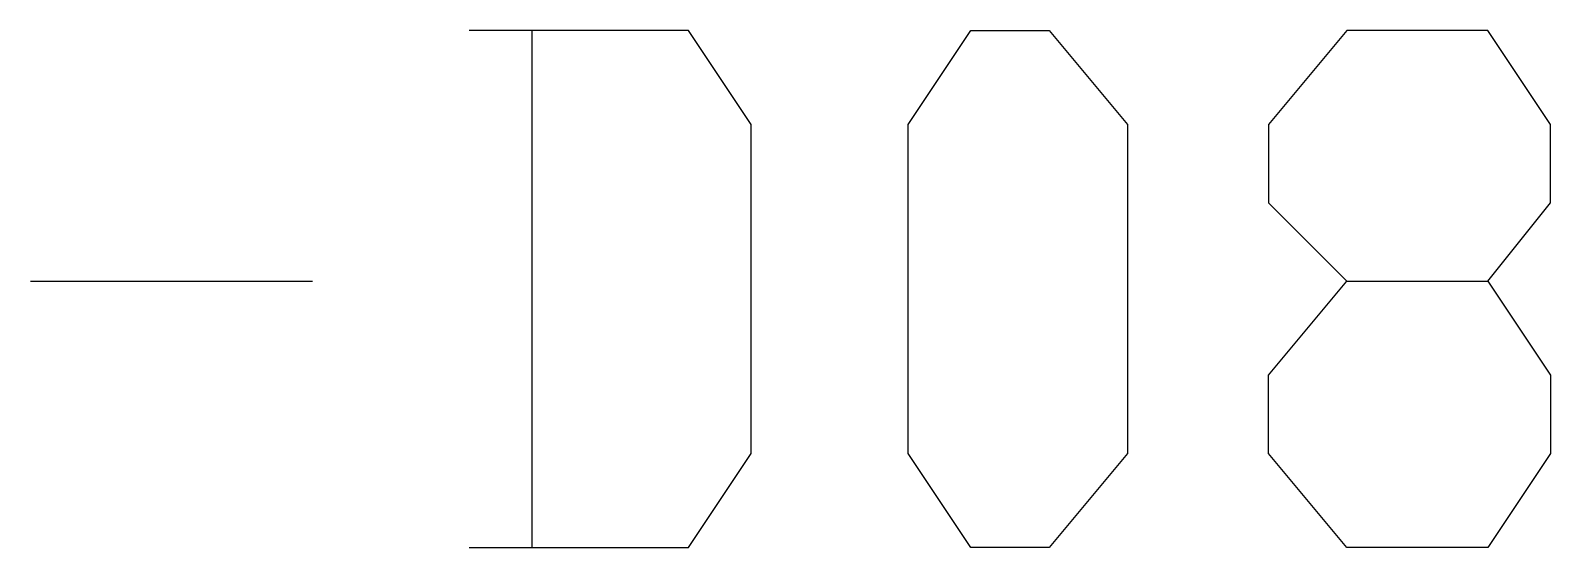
# Model space of a CAD drawing. Header units: millimetres. Extents: x 43 to 1147, y -811 to -31.
# Drawn here: x 673 to 684.64, y -664.48 to -660.52 of the extents above; entities that cross this region are included whole.
import ezdxf

# ---------------------------------------------------------------- set-up
doc = ezdxf.new("R2010")
doc.units = ezdxf.units.MM
doc.layers.add('EDITED_LINES', color=4, linetype='Continuous')

msp = doc.modelspace()

# ---------------------------------------------------------------- linework, layer by layer
at = {"layer": 'EDITED_LINES'}
for p, q in [((678.04, -660.52), (676.36, -660.52)), ((676.84, -660.52), (676.84, -664.48)), ((678.52, -661.24), (678.04, -660.52)), ((679.72, -661.24), (680.2, -660.52)), ((680.2, -660.52), (680.8, -660.52)), ((680.8, -660.52), (681.4, -661.24)), ((683.08, -660.52), (682.48, -661.24)), ((684.16, -660.52), (683.08, -660.52)), ((684.64, -661.24), (684.16, -660.52)), ((678.52, -663.76), (678.52, -661.24)), ((679.72, -663.76), (679.72, -661.24)), ((681.4, -661.24), (681.4, -663.76)), ((682.48, -661.24), (682.48, -661.84)), ((684.64, -661.84), (684.64, -661.24)), ((682.48, -661.84), (683.08, -662.44)), ((684.16, -662.44), (684.64, -661.84)), ((673, -662.44), (675.16, -662.44)), ((682.48, -663.16), (683.08, -662.44)), ((683.08, -662.44), (684.16, -662.44)), ((684.16, -662.44), (684.64, -663.16)), ((682.48, -663.76), (682.48, -663.16)), ((684.64, -663.16), (684.64, -663.76)), ((678.04, -664.48), (678.52, -663.76)), ((680.2, -664.48), (679.72, -663.76)), ((681.4, -663.76), (680.8, -664.48)), ((683.08, -664.48), (682.48, -663.76)), ((684.64, -663.76), (684.16, -664.48)), ((676.36, -664.48), (678.04, -664.48)), ((680.8, -664.48), (680.2, -664.48)), ((684.16, -664.48), (683.08, -664.48))]:
    msp.add_line(p, q, dxfattribs=at)

doc.saveas('drawing.dxf')
